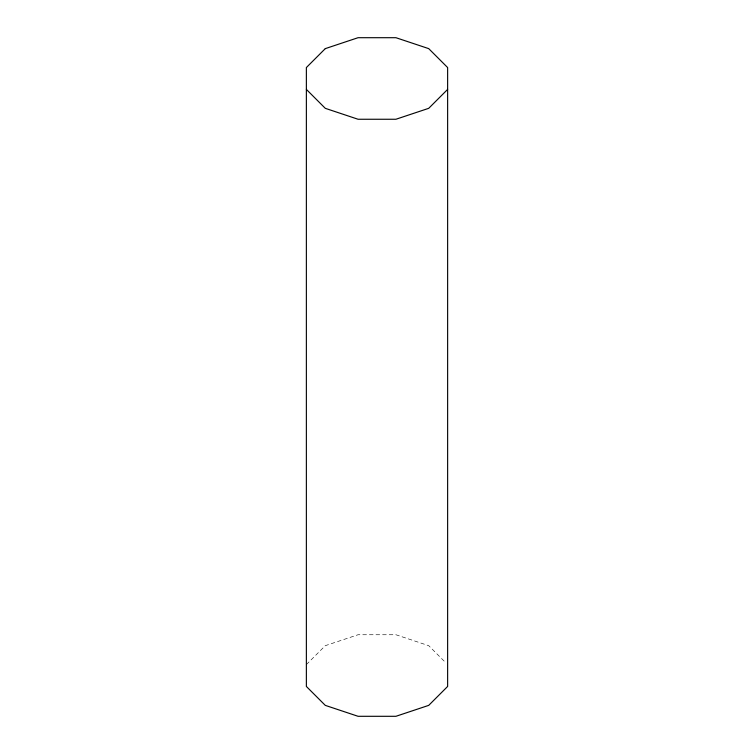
<?xml version="1.0" encoding="UTF-8"?>
<svg xmlns="http://www.w3.org/2000/svg" width="754" height="754" viewBox="0 0 754 754"><rect width="100%" height="100%" fill="white"/><g stroke="black" fill="none" stroke-linecap="round" stroke-linejoin="round"><path stroke-width="0.57" stroke-dasharray="3.77 2.83" d="M306.369 664.594L325.294 645.669L358.075 634.745L395.925 634.745L428.706 645.669L445.982 662.945"/><path stroke-width="1.13" d="M447.631 89.406L428.706 108.331L395.925 119.255L358.075 119.255L325.294 108.331L306.369 89.406M325.294 48.624L306.369 67.549L306.369 686.451L325.294 705.376L358.075 716.3L395.925 716.3L428.706 705.376L447.631 686.451L447.631 67.549L428.706 48.624L395.925 37.7L358.075 37.7L325.294 48.624"/></g></svg>
